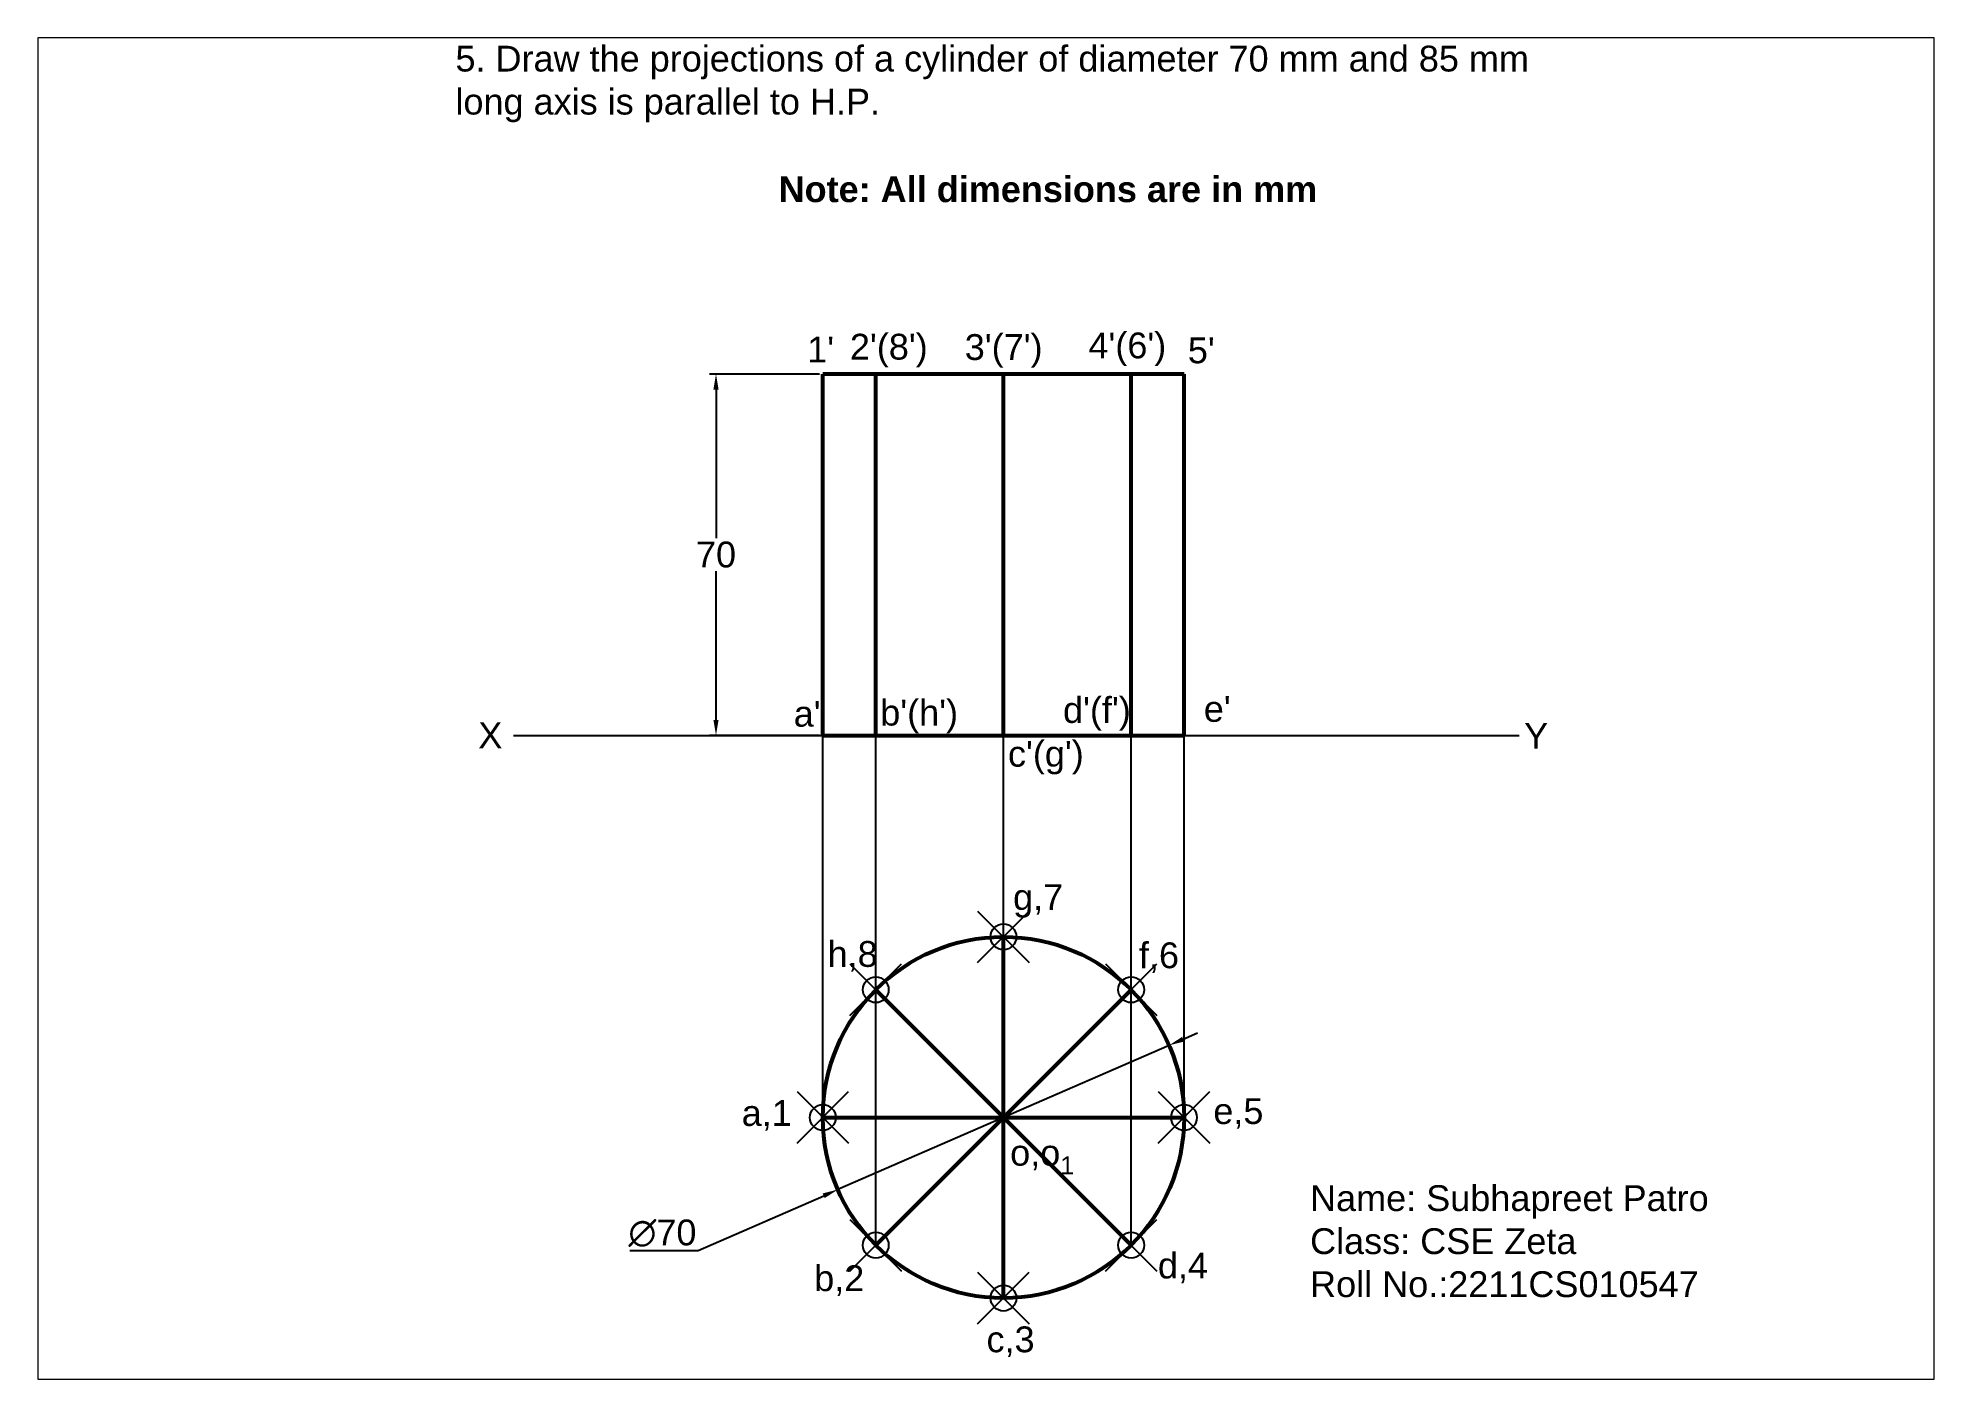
# Paper-space layout 'Layout5' of a CAD drawing. Header units: millimetres. Extents: x 30 to 267, y 21 to 189.
# The model-space entities are those that its viewports show. They can reach past a viewport. Long polylines and large blocks are cut down to what shows.
import ezdxf

# ---------------------------------------------------------------- set-up
doc = ezdxf.new("R2010")
doc.units = ezdxf.units.MM
doc.header["$PDMODE"] = 35
doc.header["$PDSIZE"] = 5
doc.linetypes.add('HIDDEN2', pattern=[4.7625, 3.175, -1.5875])
doc.styles.get("Standard").update_dxf_attribs({"font": 'arial.ttf'})
doc.dimstyles.new('ISO-25', dxfattribs={"dimtxt": 5, "dimasz": 3, "dimexe": 1.25, "dimexo": 0.625, "dimtad": 1, "dimtih": 1, "dimtoh": 1, "dimdec": 0, "dimtxsty": 'Standard', "dimcen": 2.5, "dimadec": 0, "dimazin": 0, "dimtfac": 1, "dimtdec": 0, "dimtmove": 0, "dimatfit": 3, "dimfxl": 1, "dimarcsym": 0})

# ---------------------------------------------------------------- blocks, each defined once
blk = doc.blocks.new('*D14')
at = {"color": 0, "lineweight": -2, "transparency": 16777216}
for p, q in [((1873.35, 4.04), (1876.1, 5.24)), ((1870.6, 2.84), (1806.42, -25.1)), ((1779.34, -36.89), (1803.67, -26.3)), ((1766.13, -36.89), (1779.34, -36.89))]:
    blk.add_line(p, q, dxfattribs=at)
at = {"color": 0, "transparency": 16777216}
for points in [[(1873.15, 4.5), (1873.55, 3.58), (1870.6, 2.84)], [(1803.47, -25.84), (1803.87, -26.75), (1806.42, -25.1)]]:
    blk.add_solid(points, dxfattribs=at)
at = {"layer": 'Defpoints', "color": 0, "transparency": 16777216}
for p in [(1870.6, 2.84), (1806.42, -25.1)]:
    blk.add_point(p, dxfattribs=at)
at = {"color": 0, "transparency": 16777216, "insert": (1772.42, -33.57), "char_height": 5, "attachment_point": 5}
blk.add_mtext('∅70', dxfattribs=at)
blk = doc.blocks.new('*D15')
at = {"color": 0, "lineweight": -2, "transparency": 16777216}
for p, q in [((1802.88, 132.91), (1781.55, 132.91)), ((1782.8, 129.91), (1782.8, 101.09)), ((1782.8, 65.91), (1782.8, 94.74)), ((1802.88, 62.91), (1781.55, 62.91))]:
    blk.add_line(p, q, dxfattribs=at)
at = {"color": 0, "transparency": 16777216}
for points in [[(1782.3, 129.91), (1783.3, 129.91), (1782.8, 132.91)], [(1782.3, 65.91), (1783.3, 65.91), (1782.8, 62.91)]]:
    blk.add_solid(points, dxfattribs=at)
at = {"layer": 'Defpoints', "color": 0, "transparency": 16777216}
for p in [(1782.8, 132.91), (1803.51, 132.91), (1803.51, 62.91)]:
    blk.add_point(p, dxfattribs=at)
at = {"color": 0, "transparency": 16777216, "insert": (1782.8, 97.91), "char_height": 5, "attachment_point": 5}
blk.add_mtext('70', dxfattribs=at)

msp = doc.modelspace()

# ---------------------------------------------------------------- linework, layer by layer
at = {"lineweight": 53}
for p, q in [((1803.51, 62.91), (1803.51, 132.91)), ((1873.51, 132.91), (1803.51, 132.91)), ((1813.76, 62.91), (1813.76, 132.91)), ((1838.51, 62.91), (1838.51, 132.91)), ((1863.26, 62.91), (1863.26, 132.91)), ((1873.51, 62.91), (1873.51, 132.91)), ((1803.51, 62.91), (1873.51, 62.91)), ((1838.51, -46.13), (1838.51, 23.87)), ((1813.76, 13.62), (1863.26, -35.88)), ((1813.76, -35.88), (1863.26, 13.62)), ((1803.51, -11.13), (1873.51, -11.13))]:
    msp.add_line(p, q, dxfattribs=at)
for p, q in [((1743.54, 62.91), (1938.46, 62.91)), ((1803.51, -11.13), (1803.51, 62.91)), ((1813.76, -35.88), (1813.76, 62.91)), ((1838.51, 23.87), (1838.51, 62.91)), ((1863.26, -35.88), (1863.26, 62.91)), ((1873.51, -11.13), (1873.51, 62.91))]:
    msp.add_line(p, q)
msp.add_circle((1838.51, -11.13), 35, dxfattribs=at)
for p in [(1838.51, 23.87), (1813.76, 13.62), (1863.26, 13.62), (1803.51, -11.13), (1873.51, -11.13), (1813.76, -35.88), (1863.26, -35.88), (1838.51, -46.13)]:
    msp.add_point(p)

# ---------------------------------------------------------------- texts
at = {"char_height": 5, "attachment_point": 1}
for s, width, insert in [('6. Draw the projections of a cone of diameter 60 mm and 75 mm long \\Pwhose axis is parallel to V.P', 256.8967, (2019.67, 198.3)), ('{\\fArial|b1|i0|c0|p34;Note: All dimensions are in mm}', 111.6296, (1794.93, 171.22)), ("1'", 4.7754, (1800.47, 140.17)), ("2'(8')", 5.0707, (1808.75, 140.71)), ("3'(7') ", 14.9397, (1831.01, 140.64)), ("4'(6')", 8.9292, (1854.98, 140.96)), ("5'", 3.9635, (1874.25, 140)), ("b'(h')", 15.5057, (1814.63, 69.81)), ("d'(f')", 11.108, (1850.06, 70.32)), ('X', 4.7435, (1736.73, 65.42)), ('Y', 11.0027, (1939.43, 65.31)), ("c'(g')", 10.3773, (1839.39, 61.84)), ('g,7', 11.7641, (1840.38, 34.07)), ('h,8', 8.7417, (1804.43, 23.05)), ('f,6', 13.0949, (1864.77, 22.79)), ('a,1', 10.5899, (1787.78, -7.77)), ('e,5', 9.3941, (1879.19, -7.4)), ('\\A1;o,o{\\H0.7x;\\S^ 1;}', 15.7203, (1839.81, -15.46)), ('Name: Subhapreet Patro\\PClass: CSE Zeta\\PRoll No.:2211CS010547', 78.3506, (1897.94, -24.26)), ('b,2', 11.5151, (1801.83, -39.77)), ('d,4', 15.161, (1868.45, -37.31)), ('c,3', 17.0803, (1835.23, -51.62))]:
    msp.add_mtext_dynamic_manual_height_columns(s, width=width, gutter_width=25, heights=[0], dxfattribs=dict(at, insert=insert))
at = {"linetype": 'HIDDEN2', "char_height": 5, "attachment_point": 1}
for s, width, insert in [('5. Draw the projections of a cylinder of diameter 70 mm and 85 mm \\Plong axis is parallel to H.P.', 336.9809, (1732.3, 196.53)), ("e'", 4.4628, (1877.34, 70.53)), ("a'", 4.0052, (1797.86, 69.59))]:
    msp.add_mtext_dynamic_manual_height_columns(s, width=width, gutter_width=25, heights=[0], dxfattribs=dict(at, insert=insert))

# ---------------------------------------------------------------- dimensions: what is measured, and where the dimension line sits
dim = msp.add_aligned_dim(p1=(1803.51, 62.91), p2=(1803.51, 132.91), distance=20.71, dimstyle='ISO-25')
dim.commit()
dim.dimension.update_dxf_attribs({"geometry": '*D15', "text_midpoint": (1782.8, 97.91)})
dim = msp.add_diameter_dim_2p(p1=(1870.6, 2.84), p2=(1806.42, -25.1), dimstyle='ISO-25')
dim.commit()
dim.dimension.update_dxf_attribs({"geometry": '*D14', "text_midpoint": (1772.42, -36.89), "dimtype": 163})

psp = doc.layouts.new('Layout5')

# ---------------------------------------------------------------- viewports
at = {"layer": '0'}
psp.add_viewport(center=(148.5, 105), size=(237.6, 168), view_center_point=(1835.13, 68.11), view_height=259.8516, dxfattribs=at)

doc.saveas('drawing.dxf')
